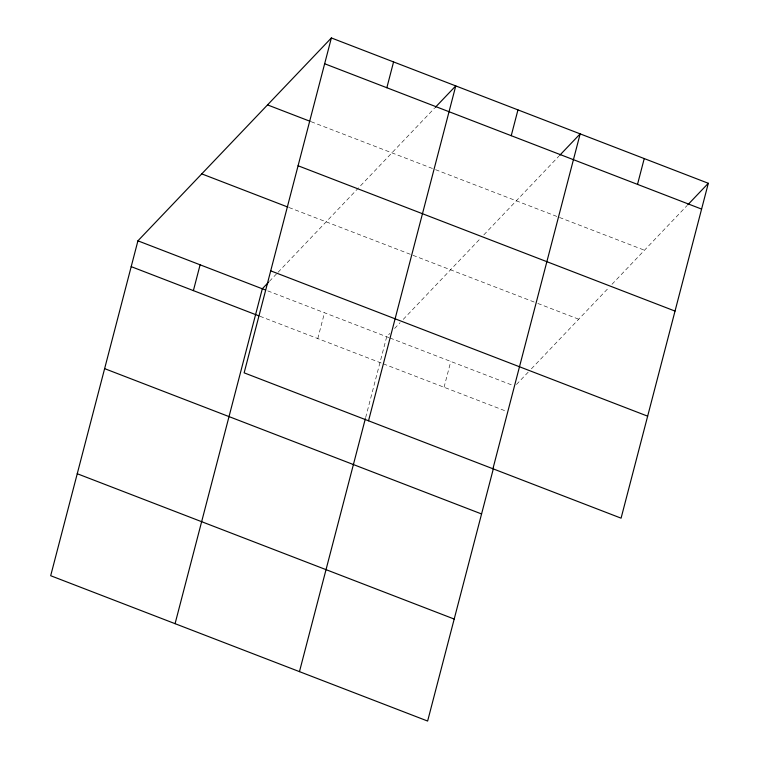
<?xml version="1.0" encoding="UTF-8"?>
<svg xmlns="http://www.w3.org/2000/svg" width="759" height="759" viewBox="0 0 759 759"><rect width="100%" height="100%" fill="white"/><g stroke="black" fill="none" stroke-linecap="round" stroke-linejoin="round"><path stroke-width="0.57" stroke-dasharray="3.79 2.85" d="M317.784 338.571L324.501 312.765M365.648 417.564L386.701 336.749L389.851 333.438M444.053 387.261L450.78 361.455M269.398 281.352L277.282 273.079M278.069 272.253L434.48 108.224M394.585 328.476L400.097 322.689M403.247 319.387L480.589 238.288M483.834 234.882L558.88 156.183M516.433 384.5L528.255 372.1M531.414 368.798L608.746 287.699M611.991 284.293L687.037 205.594M311.181 121.725L434.48 169.266M435.571 169.684L644.476 250.223M289.046 207.53L536.717 303.021M537.818 303.448L578.7 319.207M267.766 290.887L388.912 337.594M390.012 338.021L513.758 385.733M259.948 316.275L382.185 363.4M383.295 363.827L507.031 411.539"/><path stroke-width="1.14" d="M331.37 37.95L244.142 372.84L621.08 518.169L708.318 183.28L331.37 37.95L137.92 240.831L50.682 575.72L427.63 721.05L493.511 468.123M193.393 290.612L200.11 264.806M175.073 623.68L262.31 288.79L268.61 282.177M386.843 87.74L393.57 61.925M299.463 671.639L365.345 418.712M368.532 420.799L455.761 85.909L435.277 107.398M511.234 135.69L517.961 109.884M492.923 468.758L580.161 133.869L559.668 155.358M637.513 184.38L644.239 158.574M687.825 204.769L708.318 183.28M324.653 63.756L701.591 209.086M267.529 104.903L310.089 121.307M298.078 165.756L675.026 311.086M201.761 173.877L287.955 207.112M270.707 270.849L647.655 416.169M137.92 240.831L265.584 290.052M131.193 266.637L258.857 315.858M104.628 368.637L481.567 513.966M77.247 473.73L454.195 619.05"/></g></svg>
